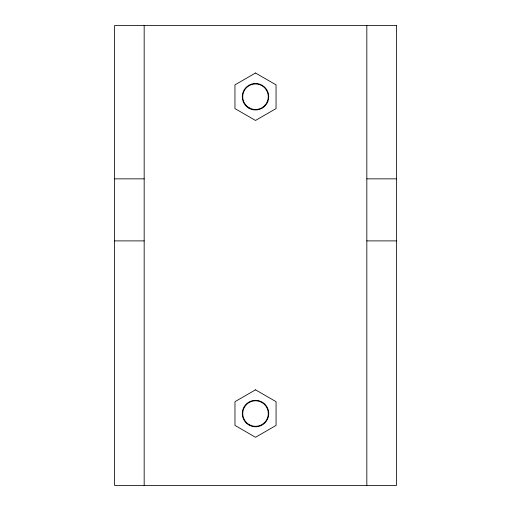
<?xml version="1.0" encoding="UTF-8"?>
<svg xmlns="http://www.w3.org/2000/svg" width="511" height="511" viewBox="0 0 511 511"><rect width="100%" height="100%" fill="white"/><g stroke="black" fill="none" stroke-linecap="round" stroke-linejoin="round"><path stroke-width="0.77" d="M114.579 178.85L144.172 178.85M366.828 178.85L396.421 178.85M114.579 240.898L144.172 240.898M366.828 240.898L396.421 240.898M366.828 25.55L366.828 485.45M144.172 25.55L144.172 485.45M255.5 73.003L234.951 84.864L234.951 108.588L255.5 120.449L276.049 108.588L276.049 84.864L255.5 73.003M255.519 389.823L234.971 401.691L234.971 425.414L255.519 437.275L276.068 425.414L276.068 401.691L255.519 389.823M396.421 25.55L114.579 25.55L114.579 485.45L396.421 485.45L396.421 25.55M249.113 107.789A12.775 12.775 0 0 0 268.275 96.726A12.775 12.775 0 0 0 249.113 85.663A12.775 12.775 0 0 0 249.113 107.789M248.883 108.185A13.229 13.229 0 0 0 268.729 96.726A13.229 13.229 0 0 0 248.883 85.267A13.229 13.229 0 0 0 248.883 108.185M249.132 424.615A12.775 12.775 0 0 0 268.294 413.552A12.775 12.775 0 0 0 249.132 402.489A12.775 12.775 0 0 0 249.132 424.615M246.161 422.904A13.229 13.229 0 0 0 268.301 416.976A13.229 13.229 0 0 0 252.095 400.771A13.229 13.229 0 0 0 246.161 422.904"/></g></svg>
